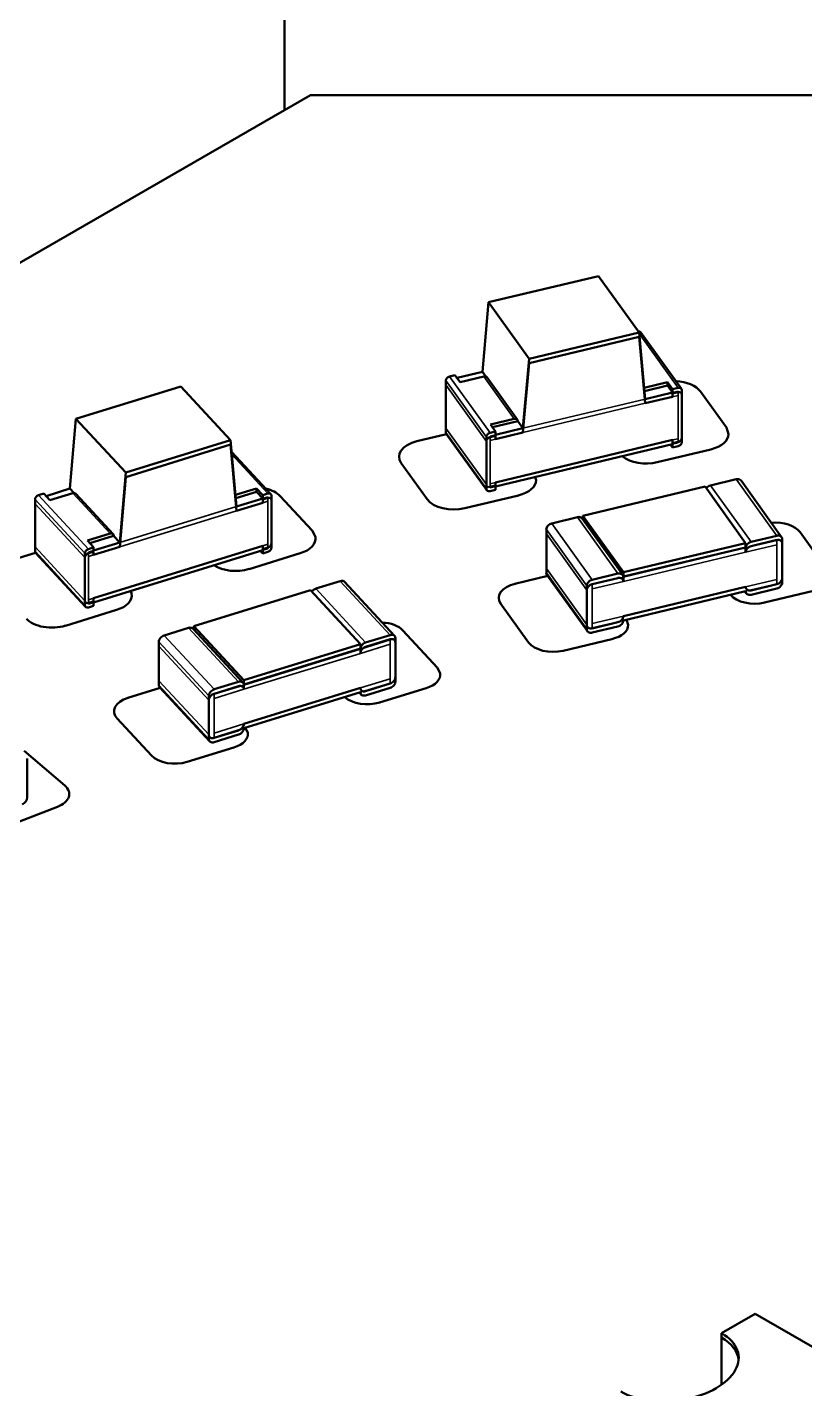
# Model space of a CAD drawing. Header units: inches. Extents: x -20.7 to 49, y -43 to 17.2.
# Drawn here: x 14.927 to 15.621, y 13.308 to 14.524 of the extents above; entities that cross this region are included whole.
import ezdxf

# ---------------------------------------------------------------- set-up
doc = ezdxf.new("R2010")
doc.units = ezdxf.units.IN
doc.header["$MEASUREMENT"] = 0
doc.layers.add('Visible (ANSI)', color=7, linetype='Continuous', lineweight=50)
doc.layers.add('Visible Narrow (ANSI)', color=7, linetype='Continuous', lineweight=35)

msp = doc.modelspace()

# ---------------------------------------------------------------- linework, layer by layer
at = {"layer": 'Visible (ANSI)'}
for p, q in [((15.1564, 14.5859), (15.1564, 14.45)), ((12.6227, 12.9872), (15.1796, 14.4634)), ((15.1796, 14.4634), (16.5999, 14.4634)), ((15.3388, 14.2783), (15.437, 14.3018)), ((15.437, 14.3018), (15.4732, 14.2514)), ((15.3334, 14.2162), (15.3388, 14.2783)), ((15.3388, 14.2783), (15.375, 14.2279)), ((15.375, 14.2279), (15.4732, 14.2514)), ((15.4732, 14.2514), (15.4786, 14.1919)), ((15.511, 14.201), (15.4748, 14.2514)), ((15.375, 14.224), (15.4732, 14.2475)), ((15.4732, 14.2475), (15.4786, 14.1881)), ((15.3695, 14.1658), (15.375, 14.2279)), ((15.3106, 14.2108), (15.3334, 14.2162)), ((15.3334, 14.2162), (15.3364, 14.212)), ((15.3695, 14.162), (15.375, 14.224)), ((14.9701, 14.1743), (15.0639, 14.2032)), ((15.0639, 14.2032), (15.1084, 14.1551)), ((15.3006, 14.166), (15.3006, 14.2084)), ((15.3006, 14.1621), (15.3006, 14.2045)), ((15.3039, 14.2121), (15.3088, 14.2132)), ((15.3088, 14.2132), (15.3133, 14.2069)), ((15.3133, 14.2069), (15.3346, 14.212)), ((15.3646, 14.1734), (15.3375, 14.2112)), ((15.4987, 14.207), (15.4777, 14.202)), ((15.478, 14.1991), (15.4987, 14.2041)), ((15.5032, 14.2007), (15.4987, 14.207)), ((15.4987, 14.207), (15.4987, 14.2041)), ((15.4987, 14.2041), (15.5032, 14.1978)), ((15.5032, 14.2007), (15.5081, 14.2019)), ((15.4786, 14.1919), (15.5032, 14.1978)), ((15.4786, 14.1881), (15.5032, 14.1939)), ((15.5032, 14.2007), (15.5032, 14.1978)), ((15.5032, 14.1968), (15.5081, 14.198)), ((15.5032, 14.1968), (15.5032, 14.1939)), ((15.5114, 14.1573), (15.5114, 14.1998)), ((15.5114, 14.1535), (15.5114, 14.1959)), ((15.5281, 14.1987), (15.5513, 14.1664)), ((14.9649, 14.1119), (14.9701, 14.1743)), ((14.9701, 14.1743), (15.0147, 14.1262)), ((15.3617, 14.1742), (15.3404, 14.1691)), ((15.3404, 14.1691), (15.345, 14.1628)), ((15.3422, 14.1667), (15.365, 14.1721)), ((15.345, 14.16), (15.3695, 14.1658)), ((15.365, 14.1721), (15.3695, 14.1658)), ((15.5513, 14.1664), (15.5532, 14.1607)), ((15.0147, 14.1262), (15.1084, 14.1551)), ((15.1084, 14.1551), (15.1136, 14.0959)), ((15.2747, 14.1542), (15.3012, 14.1606)), ((15.3372, 14.1104), (15.301, 14.1608)), ((15.3368, 14.1156), (15.3368, 14.158)), ((15.3368, 14.1117), (15.3368, 14.1541)), ((15.3401, 14.1617), (15.345, 14.1628)), ((15.3401, 14.1578), (15.345, 14.159)), ((15.345, 14.16), (15.345, 14.1628)), ((15.345, 14.1561), (15.3695, 14.162)), ((15.345, 14.1561), (15.345, 14.159)), ((15.345, 14.1175), (15.5032, 14.1554)), ((15.5032, 14.1554), (15.5032, 14.1525)), ((15.5032, 14.1525), (15.5081, 14.1536)), ((15.0147, 14.1223), (15.1084, 14.1512)), ((15.1084, 14.1512), (15.1136, 14.0921)), ((15.1443, 14.107), (15.1093, 14.1449)), ((15.345, 14.1137), (15.5032, 14.1515)), ((15.5373, 14.1469), (15.4895, 14.1355)), ((15.5032, 14.1486), (15.5014, 14.1511)), ((15.5032, 14.1515), (15.5032, 14.1486)), ((15.5032, 14.1486), (15.5081, 14.1498)), ((15.2839, 14.1024), (15.2607, 14.1347)), ((15.0095, 14.0638), (15.0147, 14.1262)), ((15.0095, 14.0599), (15.0147, 14.1223)), ((15.345, 14.1146), (15.345, 14.1175)), ((15.3805, 14.1222), (15.3814, 14.1196)), ((15.5371, 14.1148), (15.56, 14.1203)), ((15.6005, 14.0687), (15.5644, 14.1191)), ((14.9368, 14.1061), (14.9415, 14.1076)), ((14.9415, 14.1076), (14.947, 14.1016)), ((14.9436, 14.1053), (14.9649, 14.1119)), ((14.947, 14.1016), (14.9674, 14.1078)), ((14.9649, 14.1119), (14.9686, 14.108)), ((15.0034, 14.0713), (14.97, 14.1073)), ((15.1315, 14.1121), (15.1127, 14.1063)), ((15.113, 14.1035), (15.1315, 14.1092)), ((15.1371, 14.1061), (15.1315, 14.1121)), ((15.1315, 14.1121), (15.1315, 14.1092)), ((15.1315, 14.1092), (15.1371, 14.1032)), ((15.1371, 14.1061), (15.1417, 14.1075)), ((15.1371, 14.1061), (15.1371, 14.1032)), ((15.1449, 14.0632), (15.1449, 14.1056)), ((15.1526, 14.1052), (15.1811, 14.0744)), ((15.3654, 14.1058), (15.3177, 14.0944)), ((15.3401, 14.1135), (15.345, 14.1146)), ((15.3401, 14.1096), (15.345, 14.1108)), ((15.345, 14.1108), (15.345, 14.1137)), ((15.4231, 14.0876), (15.5322, 14.1137)), ((15.5684, 14.0633), (15.5322, 14.1137)), ((14.9337, 14.0598), (14.9337, 14.1023)), ((14.9337, 14.056), (14.9337, 14.0984)), ((15.1136, 14.0959), (15.1371, 14.1032)), ((15.1136, 14.0921), (15.1371, 14.0993)), ((15.1371, 14.1022), (15.1417, 14.1037)), ((15.1371, 14.1022), (15.1371, 14.0993)), ((15.1449, 14.0593), (15.1449, 14.1017)), ((15.3953, 14.0809), (15.4182, 14.0864)), ((15.4587, 14.0348), (15.4225, 14.0852)), ((15.4593, 14.0372), (15.4231, 14.0876)), ((15.4231, 14.0843), (15.4231, 14.0876)), ((15.0008, 14.0717), (14.9805, 14.0655)), ((14.9825, 14.0632), (15.0039, 14.0698)), ((15.0039, 14.0698), (15.0095, 14.0638)), ((15.1811, 14.0744), (15.1841, 14.0688)), ((15.3904, 14.0407), (15.3904, 14.0754)), ((15.3904, 14.0368), (15.3904, 14.0716)), ((15.5733, 14.0644), (15.5962, 14.0699)), ((15.617, 14.0731), (15.6418, 14.0385)), ((14.9805, 14.0655), (14.986, 14.0595)), ((14.9813, 14.058), (14.986, 14.0595)), ((14.986, 14.0566), (15.0095, 14.0638)), ((14.986, 14.0141), (15.1371, 14.0607)), ((14.986, 14.0527), (15.0095, 14.0599)), ((14.986, 14.0566), (14.986, 14.0595)), ((14.986, 14.0103), (15.1371, 14.0569)), ((15.1371, 14.054), (15.135, 14.0562)), ((15.1371, 14.0607), (15.1371, 14.0579)), ((15.1371, 14.0579), (15.1417, 14.0593)), ((15.1371, 14.0569), (15.1371, 14.054)), ((15.4593, 14.0372), (15.5684, 14.0633)), ((15.4593, 14.0333), (15.5684, 14.0594)), ((15.5684, 14.0589), (15.5684, 14.0633)), ((15.5684, 14.0551), (15.5684, 14.0594)), ((15.5733, 14.0606), (15.5962, 14.0661)), ((15.6011, 14.032), (15.6011, 14.0668)), ((15.6011, 14.0282), (15.6011, 14.0629)), ((14.908, 14.0466), (14.9341, 14.0547)), ((14.9787, 14.0064), (14.9342, 14.0545)), ((14.9782, 14.0117), (14.9782, 14.0542)), ((14.9782, 14.0079), (14.9782, 14.0503)), ((14.9813, 14.0542), (14.986, 14.0556)), ((14.986, 14.0527), (14.986, 14.0556)), ((15.1705, 14.0542), (15.125, 14.0401)), ((15.1371, 14.054), (15.1417, 14.0554)), ((15.3624, 14.027), (15.3916, 14.034)), ((15.4271, 13.9845), (15.3909, 14.0349)), ((15.4314, 14.0305), (15.4543, 14.036)), ((15.4314, 14.0267), (15.4543, 14.0321)), ((15.4593, 14.0333), (15.4592, 14.0334)), ((15.4593, 14.0328), (15.4593, 14.0372)), ((15.4593, 14.029), (15.4593, 14.0333)), ((15.0188, 14.0204), (15.02, 14.0182)), ((15.0756, 13.989), (15.1798, 14.0211)), ((15.2243, 13.973), (15.1798, 14.0211)), ((15.1845, 14.0226), (15.2063, 14.0293)), ((15.2548, 13.9805), (15.2102, 14.0286)), ((15.4265, 13.9903), (15.4265, 14.025)), ((15.4265, 13.9864), (15.4265, 14.0212)), ((15.4593, 13.9981), (15.5684, 14.0242)), ((15.4593, 13.9943), (15.5684, 14.0204)), ((15.569, 14.0184), (15.5677, 14.0202)), ((15.5733, 14.021), (15.5962, 14.0265)), ((15.5733, 14.0172), (15.5962, 14.0227)), ((15.6291, 14.0207), (15.5854, 14.0102)), ((14.9813, 14.0098), (14.986, 14.0112)), ((14.9813, 14.0059), (14.986, 14.0074)), ((14.986, 14.0112), (14.986, 14.0141)), ((14.986, 14.0074), (14.986, 14.0103)), ((15.3745, 13.9745), (15.3496, 14.0092)), ((15.0065, 14.0036), (14.9609, 13.9895)), ((15.049, 13.9808), (15.0709, 13.9875)), ((15.1194, 13.9387), (15.0748, 13.9868)), ((15.1201, 13.9409), (15.0756, 13.989)), ((15.0756, 13.986), (15.0756, 13.989)), ((15.2623, 13.9853), (15.2929, 13.9523)), ((15.4314, 13.9871), (15.4543, 13.9926)), ((15.4314, 13.9833), (15.4543, 13.9887)), ((15.462, 13.9949), (15.4636, 13.9902)), ((15.0444, 13.9403), (15.0444, 13.975)), ((15.0444, 13.9364), (15.0444, 13.9711)), ((15.1201, 13.9409), (15.2243, 13.973)), ((15.2243, 13.9687), (15.2243, 13.973)), ((15.229, 13.9745), (15.2509, 13.9812)), ((15.229, 13.9706), (15.2509, 13.9774)), ((15.2556, 13.9436), (15.2556, 13.9783)), ((15.2556, 13.9398), (15.2556, 13.9745)), ((15.449, 13.9776), (15.4054, 13.9672)), ((15.1201, 13.937), (15.2243, 13.9692)), ((15.2243, 13.9648), (15.2243, 13.9692)), ((15.2929, 13.9523), (15.2955, 13.9472)), ((15.0936, 13.9327), (15.1155, 13.9394)), ((15.0936, 13.9288), (15.1155, 13.9356)), ((15.1201, 13.9365), (15.1201, 13.9409)), ((15.1201, 13.937), (15.1201, 13.9371)), ((15.1201, 13.9327), (15.1201, 13.937)), ((15.229, 13.9311), (15.2509, 13.9378)), ((15.0167, 13.925), (15.0455, 13.9339)), ((15.0897, 13.8862), (15.0451, 13.9343)), ((15.0889, 13.8922), (15.0889, 13.9269)), ((15.0889, 13.8883), (15.0889, 13.923)), ((15.1201, 13.9018), (15.2243, 13.934)), ((15.1201, 13.898), (15.2243, 13.9301)), ((15.2251, 13.9279), (15.2234, 13.9298)), ((15.229, 13.9272), (15.2509, 13.934)), ((15.2832, 13.9338), (15.2415, 13.9209)), ((15.0377, 13.8735), (15.007, 13.9066)), ((15.1214, 13.8984), (15.1237, 13.8941)), ((15.0936, 13.8893), (15.1155, 13.896)), ((15.0936, 13.8854), (15.1155, 13.8922)), ((14.9241, 13.8779), (14.9602, 13.8467)), ((15.1113, 13.8808), (15.0696, 13.8679)), ((14.9267, 13.836), (14.9267, 13.8708)), ((14.9537, 13.8278), (14.9144, 13.8126)), ((15.547, 13.3576), (15.577, 13.375)), ((15.6611, 13.3265), (15.577, 13.375)), ((15.547, 13.3576), (15.547, 13.3116)), ((15.547, 13.3538), (15.547, 13.3116))]:
    msp.add_line(p, q, dxfattribs=at)
for centre, major_axis, ratio, start_param, end_param in [((15.4719, 14.2494), (0.00288, 0.00207), 0.754344, 0, 0.909344), ((15.3039, 14.2092), (0.00288, 0.00207), 0.754344, 1.074737, 2.645534), ((15.3346, 14.2091), (0.00288, 0.00207), 0.754344, 0, 1.074737), ((15.5042, 14.193), (0.0258, 0), 0.57735, 0.3927, 1.497814), ((15.5081, 14.199), (0.00288, 0.00207), 0.754344, 5.787126, 7.357923), ((15.5081, 14.1951), (0.00288, 0.00207), 0.754344, 5.787126, 7.357923), ((15.3617, 14.1713), (0.00288, 0.00207), 0.754344, 5.787126, 7.357923), ((15.2846, 14.1404), (-0.0258, 0), 0.57735, 5.105089, 6.675885), ((15.3039, 14.1629), (-0.00288, -0.00207), 0.754344, 5.787126, 6.283185), ((15.3401, 14.1588), (0.00288, 0.00207), 0.754344, 1.074737, 2.645534), ((15.3401, 14.1549), (0.00288, 0.00207), 0.754344, 1.074737, 2.645534), ((15.5081, 14.1565), (-0.00288, -0.00207), 0.754344, 1.074737, 2.645534), ((15.5081, 14.1527), (-0.00288, -0.00207), 0.754344, 1.074737, 2.645534), ((15.5274, 14.1607), (0.0258, 0), 0.57735, 5.105095, 6.283178), ((15.4796, 14.1492), (-0.0258, 0), 0.57735, 0.603435, 1.963496), ((15.3555, 14.1196), (0.0258, 0), 0.57735, 5.105095, 6.283178), ((15.56, 14.116), (0.00432, 0.0031), 0.754344, 0, 1.074737), ((14.9368, 14.1032), (0.0026, 0.00241), 0.720086, 0.982801, 2.553598), ((14.9674, 14.1049), (0.0026, 0.00241), 0.720086, 0, 0.982801), ((15.1298, 14.0982), (0.0258, 0), 0.57735, 0.49087, 1.17302), ((15.1417, 14.1046), (0.0026, 0.00241), 0.720086, 5.69519, 7.265987), ((15.3401, 14.1163), (-0.00288, -0.00207), 0.754344, 5.787126, 7.357923), ((15.3401, 14.1125), (-0.00288, -0.00207), 0.754344, 5.787126, 7.357923), ((15.5371, 14.1105), (0.00432, 0.0031), 0.754344, 1.074737, 1.986137), ((15.1417, 14.1008), (0.0026, 0.00241), 0.720086, 5.69519, 7.265987), ((15.3078, 14.1081), (-0.0258, 0), 0.57735, 0.3927, 1.963496), ((15.3953, 14.0766), (0.00432, 0.0031), 0.754344, 1.074737, 2.645534), ((15.4182, 14.0821), (0.00432, 0.0031), 0.754344, 0, 1.074737), ((15.5952, 14.0679), (0.0236, 0), 0.57735, 0.392709, 1.729596), ((15.0008, 14.0689), (0.0026, 0.00241), 0.720086, 5.69519, 7.265987), ((15.1584, 14.0673), (0.0258, 0), 0.57735, 5.203247, 6.381371), ((15.5962, 14.0656), (0.00432, 0.0031), 0.754344, 5.787126, 7.357923), ((14.9368, 14.0569), (-0.0026, -0.00241), 0.720086, 5.69519, 6.283185), ((14.9813, 14.0551), (0.0026, 0.00241), 0.720086, 0.982801, 2.553598), ((15.1417, 14.0622), (-0.0026, -0.00241), 0.720086, 0.982801, 2.553598), ((15.1417, 14.0583), (-0.0026, -0.00241), 0.720086, 0.982801, 2.553598), ((15.5733, 14.0601), (0.00432, 0.0031), 0.754344, 1.074737, 2.645534), ((15.5733, 14.0562), (0.00432, 0.0031), 0.754344, 1.074737, 2.645534), ((15.5962, 14.0617), (0.00432, 0.0031), 0.754344, 5.787126, 7.357923), ((14.9813, 14.0513), (0.0026, 0.00241), 0.720086, 0.982801, 2.553598), ((15.1128, 14.0533), (-0.0258, 0), 0.57735, 0.722461, 2.061673), ((15.3953, 14.038), (-0.00432, -0.0031), 0.754344, 5.787126, 6.283185), ((15.4543, 14.0317), (0.00432, 0.0031), 0.754344, 5.787126, 7.357923), ((15.4543, 14.0278), (0.00432, 0.0031), 0.754344, 5.787126, 7.357923), ((15.5962, 14.0309), (-0.00432, -0.0031), 0.754344, 1.074737, 2.645534), ((15.1845, 14.0182), (0.0039, 0.00361), 0.720086, 0.982801, 1.851842), ((15.2063, 14.025), (0.0039, 0.00361), 0.720086, 0, 0.982801), ((15.3715, 14.0144), (-0.0236, 0), 0.57735, 5.105091, 6.675879), ((15.4314, 14.0262), (0.00432, 0.0031), 0.754344, 1.074737, 2.645534), ((15.4314, 14.0223), (0.00432, 0.0031), 0.754344, 1.074737, 2.645534), ((15.5733, 14.0254), (-0.00432, -0.0031), 0.754344, 5.787126, 7.357923), ((15.5733, 14.0215), (-0.00432, -0.0031), 0.754344, 5.787126, 7.357923), ((15.5962, 14.027), (-0.00432, -0.0031), 0.754344, 1.074737, 2.645534), ((14.9813, 14.0127), (-0.0026, -0.00241), 0.720086, 5.69519, 7.265987), ((14.9813, 14.0088), (-0.0026, -0.00241), 0.720086, 5.69519, 7.265987), ((14.9943, 14.0167), (0.0258, 0), 0.57735, 5.203247, 6.381371), ((15.5764, 14.0228), (-0.0236, 0), 0.57735, 0.429765, 1.963483), ((14.9487, 14.0027), (-0.0258, 0), 0.57735, 0.49087, 2.061673), ((15.4543, 13.9969), (-0.00432, -0.0031), 0.754344, 1.074737, 2.645534), ((15.0709, 13.9832), (0.0039, 0.00361), 0.720086, 0, 0.982801), ((15.2414, 13.9789), (0.0236, 0), 0.57735, 0.490878, 1.47484), ((15.4314, 13.9915), (-0.00432, -0.0031), 0.754344, 5.787126, 7.357923), ((15.4314, 13.9876), (-0.00432, -0.0031), 0.754344, 5.787126, 7.357923), ((15.44, 13.9902), (0.0236, 0), 0.57735, 5.105072, 6.283197), ((15.4543, 13.9931), (-0.00432, -0.0031), 0.754344, 1.074737, 2.645534), ((15.049, 13.9765), (0.0039, 0.00361), 0.720086, 0.982801, 2.553598), ((15.229, 13.9701), (0.0039, 0.00361), 0.720086, 0.982801, 2.553598), ((15.2509, 13.9769), (0.0039, 0.00361), 0.720086, 5.69519, 7.265987), ((15.2509, 13.973), (0.0039, 0.00361), 0.720086, 5.69519, 7.265987), ((15.3963, 13.9798), (-0.0236, 0), 0.57735, 0.392709, 1.963483), ((15.229, 13.9663), (0.0039, 0.00361), 0.720086, 0.982801, 2.553598), ((15.272, 13.9458), (0.0236, 0), 0.57735, 5.203262, 6.381358), ((15.049, 13.9379), (-0.0039, -0.00361), 0.720086, 5.69519, 6.283185), ((15.1155, 13.9351), (0.0039, 0.00361), 0.720086, 5.69519, 7.265987), ((15.1155, 13.9312), (0.0039, 0.00361), 0.720086, 5.69519, 7.265987), ((15.2509, 13.9422), (-0.0039, -0.00361), 0.720086, 0.982801, 2.553598), ((15.2509, 13.9383), (-0.0039, -0.00361), 0.720086, 0.982801, 2.553598), ((15.0279, 13.913), (-0.0236, 0), 0.57735, 5.203276, 6.774051), ((15.0936, 13.9283), (0.0039, 0.00361), 0.720086, 0.982801, 2.553598), ((15.0936, 13.9245), (0.0039, 0.00361), 0.720086, 0.982801, 2.553598), ((15.2304, 13.933), (-0.0236, 0), 0.57735, 0.554668, 2.061666), ((15.229, 13.9354), (-0.0039, -0.00361), 0.720086, 5.69519, 7.265987), ((15.229, 13.9316), (-0.0039, -0.00361), 0.720086, 5.69519, 7.265987), ((15.1155, 13.9004), (-0.0039, -0.00361), 0.720086, 0.982801, 2.553598), ((15.1155, 13.8965), (-0.0039, -0.00361), 0.720086, 0.982801, 2.553598), ((15.0936, 13.8936), (-0.0039, -0.00361), 0.720086, 5.69519, 7.265987), ((15.0936, 13.8898), (-0.0039, -0.00361), 0.720086, 5.69519, 7.265987), ((15.1002, 13.8928), (0.0236, 0), 0.57735, 5.203262, 6.381358), ((15.0585, 13.8799), (-0.0236, 0), 0.57735, 0.490878, 2.061666), ((14.9406, 13.8391), (0.0236, 0), 0.57735, 5.301437, 6.872235), ((14.9223, 13.8343), (-0.00347, -0.00402), 0.678892, 0.904839, 2.475635), ((15.5019, 13.3316), (0.0602, 0.0061), 0.569494, 3.811058, 6.952651), ((15.5019, 13.3277), (0.0602, 0.0061), 0.569494, 6.281786, 6.952651)]:
    msp.add_ellipse(centre, major_axis=major_axis, ratio=ratio, start_param=start_param, end_param=end_param, dxfattribs=at)
at = {"layer": 'Visible Narrow (ANSI)'}
for p, q in [((15.5081, 14.2019), (15.4733, 14.2504)), ((15.3368, 14.158), (15.3006, 14.2084)), ((15.3368, 14.1541), (15.3006, 14.2045)), ((15.3401, 14.1617), (15.3039, 14.2121)), ((15.3617, 14.1742), (15.3346, 14.212)), ((15.4786, 14.1919), (15.3695, 14.1658)), ((15.5032, 14.1978), (15.5081, 14.199)), ((15.5032, 14.1939), (15.5081, 14.1951)), ((15.5081, 14.1565), (15.5081, 14.199)), ((15.5081, 14.1527), (15.5081, 14.1951)), ((15.4786, 14.1881), (15.3695, 14.162)), ((15.3368, 14.1156), (15.3006, 14.166)), ((15.3368, 14.1117), (15.3006, 14.1621)), ((15.3401, 14.1588), (15.345, 14.16)), ((15.3401, 14.1163), (15.3401, 14.1588)), ((15.3401, 14.1549), (15.345, 14.1561)), ((15.3401, 14.1125), (15.3401, 14.1549)), ((15.5032, 14.1554), (15.5081, 14.1565)), ((15.1417, 14.1075), (15.1095, 14.1423)), ((15.5032, 14.1515), (15.5081, 14.1527)), ((15.3401, 14.1163), (15.345, 14.1175)), ((15.5962, 14.0699), (15.56, 14.1203)), ((14.9813, 14.058), (14.9368, 14.1061)), ((15.0008, 14.0717), (14.9674, 14.1078)), ((15.1371, 14.1032), (15.1417, 14.1046)), ((15.1417, 14.0622), (15.1417, 14.1046)), ((15.3401, 14.1125), (15.345, 14.1137)), ((15.5733, 14.0644), (15.5371, 14.1148)), ((14.9782, 14.0542), (14.9337, 14.1023)), ((14.9782, 14.0503), (14.9337, 14.0984)), ((15.1136, 14.0959), (15.0095, 14.0638)), ((15.1371, 14.0993), (15.1417, 14.1008)), ((15.1417, 14.0583), (15.1417, 14.1008)), ((15.1136, 14.0921), (15.0095, 14.0599)), ((15.4314, 14.0305), (15.3953, 14.0809)), ((15.4543, 14.036), (15.4182, 14.0864)), ((15.4265, 14.025), (15.3904, 14.0754)), ((15.4265, 14.0212), (15.3904, 14.0716)), ((14.9782, 14.0117), (14.9337, 14.0598)), ((14.9782, 14.0079), (14.9337, 14.056)), ((14.9813, 14.0551), (14.986, 14.0566)), ((15.1371, 14.0607), (15.1417, 14.0622)), ((15.1371, 14.0569), (15.1417, 14.0583)), ((15.4593, 14.0328), (15.5684, 14.0589)), ((15.5684, 14.0589), (15.5962, 14.0656)), ((15.5684, 14.0551), (15.5962, 14.0617)), ((15.5962, 14.0309), (15.5962, 14.0656)), ((15.5962, 14.027), (15.5962, 14.0617)), ((14.9813, 14.0127), (14.9813, 14.0551)), ((14.9813, 14.0513), (14.986, 14.0527)), ((14.9813, 14.0088), (14.9813, 14.0513)), ((15.4593, 14.029), (15.5684, 14.0551)), ((15.4265, 13.9903), (15.3904, 14.0407)), ((15.4265, 13.9864), (15.3904, 14.0368)), ((15.4314, 14.0262), (15.4593, 14.0328)), ((15.229, 13.9745), (15.1845, 14.0226)), ((15.2509, 13.9812), (15.2063, 14.0293)), ((15.4314, 14.0223), (15.4593, 14.029)), ((15.4314, 13.9915), (15.4314, 14.0262)), ((15.4314, 13.9876), (15.4314, 14.0223)), ((15.5684, 14.0242), (15.5962, 14.0309)), ((15.5684, 14.0204), (15.5962, 14.027)), ((14.9813, 14.0127), (14.986, 14.0141)), ((14.9813, 14.0088), (14.986, 14.0103)), ((15.4314, 13.9915), (15.4593, 13.9981)), ((15.1155, 13.9394), (15.0709, 13.9875)), ((15.4314, 13.9876), (15.4593, 13.9943)), ((15.0889, 13.9269), (15.0444, 13.975)), ((15.0889, 13.923), (15.0444, 13.9711)), ((15.0936, 13.9327), (15.049, 13.9808)), ((15.2243, 13.9687), (15.2509, 13.9769)), ((15.2243, 13.9648), (15.2509, 13.973)), ((15.2509, 13.9422), (15.2509, 13.9769)), ((15.2509, 13.9383), (15.2509, 13.973)), ((15.1201, 13.9365), (15.2243, 13.9687)), ((15.1201, 13.9327), (15.2243, 13.9648)), ((15.0889, 13.8922), (15.0444, 13.9403)), ((15.0889, 13.8883), (15.0444, 13.9364)), ((15.0936, 13.9283), (15.1201, 13.9365)), ((15.2243, 13.934), (15.2509, 13.9422)), ((15.2243, 13.9301), (15.2509, 13.9383)), ((15.0936, 13.9245), (15.1201, 13.9327)), ((15.0936, 13.8936), (15.0936, 13.9283)), ((15.0936, 13.8898), (15.0936, 13.9245)), ((15.0936, 13.8936), (15.1201, 13.9018)), ((15.0936, 13.8898), (15.1201, 13.898))]:
    msp.add_line(p, q, dxfattribs=at)

doc.saveas('drawing.dxf')
